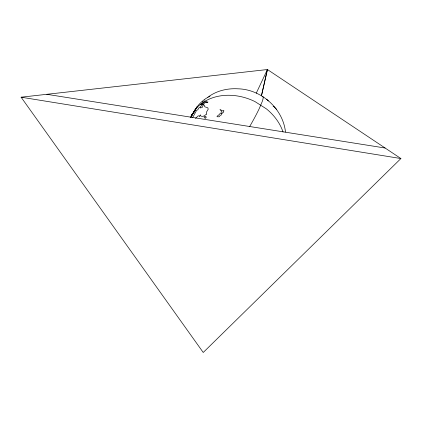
<?xml version="1.0" encoding="UTF-8"?>
<svg xmlns="http://www.w3.org/2000/svg" width="422" height="422" viewBox="0 0 422 422"><rect width="100%" height="100%" fill="white"/><g stroke="black" fill="none" stroke-linecap="round" stroke-linejoin="round"><path stroke-width="0.63" d="M267.416 69.53L261.445 95.836L267.421 69.53L21.1 97.197L203.23 352.476L400.9 158.545L267.416 69.525L256.249 93.215M192.717 117.443L196.568 110.411L197.892 109.715L198.551 108.211L201.03 106.286L200.355 107.963L202.275 107.415L203.393 104.456L203.568 104.925L204.332 105.083L204.675 106.719L207.856 107.858L208.204 109.224L206.616 111.872L206.289 113.544L206.659 114.325L205.319 114.921L204.459 115.865L202.36 116.403L200.819 116.087L200.492 114.837L199.379 116.509L199.2 115.823L198.108 115.923L195.502 118.371M192.675 113.471L192.063 114.483L195.855 108.739M193.17 113.423L191.662 115.57L195.497 109.978L193.904 112.263M202.486 102.024L203.219 101.285M208.922 96.881L210.003 96.253M204.57 100.209L204.855 100.046M207.867 97.704L208.146 97.635M273.129 106.275L273.44 106.323M46.81 94.306L385.107 148.017M21.1 97.197L400.9 158.545M285.499 132.06C282.998 108.697 261.429 89.332 238.008 88.81C227.21 88.151 216.022 90.857 207.413 97.577C200.323 101.76 195.328 108.043 191.978 115.475A50.155 29.508 36.9 0 0 191.541 117.168M191.446 116.409L191.087 116.05L192.722 113.787L191.593 115.153L191.609 115.649M273.709 106.413L276.695 109.477M266.657 99.212L268.345 100.953M190.438 117.606A50.107 40.116 24.3 0 1 190.955 116.419L196.863 107.679A50.107 40.116 24.3 0 1 254.972 101.586L266.377 108.86A50.107 40.116 24.3 0 1 283.035 131.98M262.284 96.416A50.091 5.344 -57.6 0 1 262.141 101.792L259.192 108.712A50.091 5.344 -57.6 0 1 249.608 126.653M223.824 110.786L223.623 112.025L222.157 113.391L221.508 111.471L219.983 109.419L222.405 110.859L223.824 110.786M221.634 113.481L221.249 115.037L220.258 115.243L219.24 116.773L217.62 116.783L216.934 116.403L219.387 114.42L220.442 113.012L221.634 113.481M193.83 111.935L193.408 112.816L197.069 106.84L193.83 111.935M202.602 104.097L201.51 105.305L205.261 102.615L207.054 102.609L208.014 101.987L206.084 102.203L206.543 101.792L205.008 101.829L200.73 104.582L200.935 104.988L202.602 104.097M206.02 117.527L205.155 118.466L204.005 116.92L205.915 116.372L206.02 117.527"/></g></svg>
